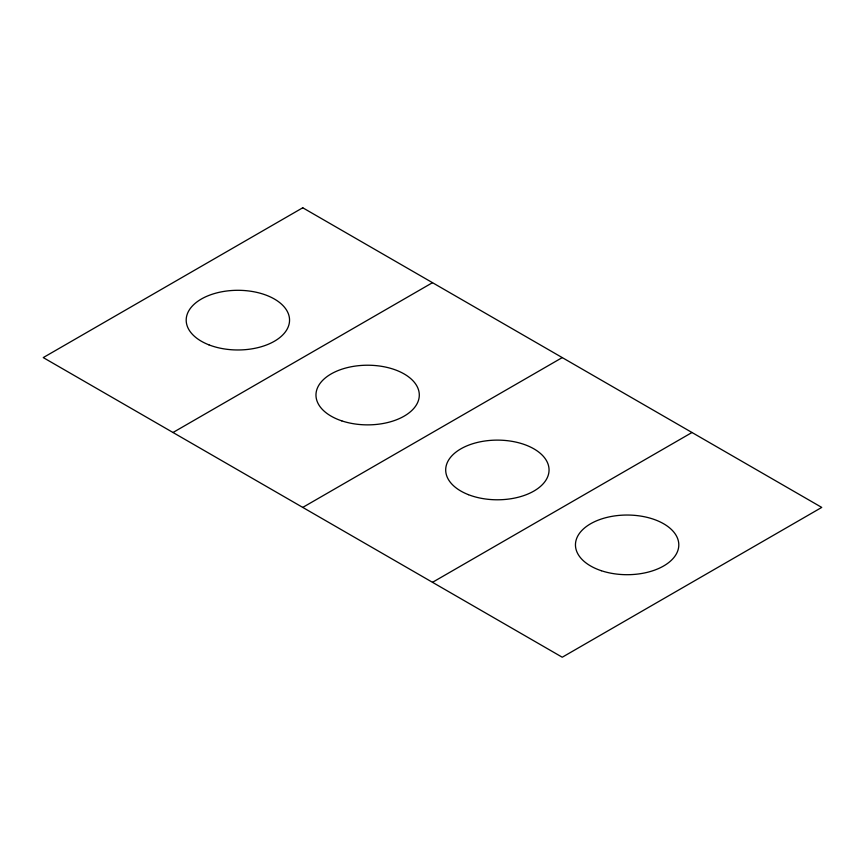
<?xml version="1.0" encoding="UTF-8"?>
<svg xmlns="http://www.w3.org/2000/svg" width="865" height="865" viewBox="0 0 865 865"><rect width="100%" height="100%" fill="white"/><g stroke="black" fill="none" stroke-linecap="round" stroke-linejoin="round"><path stroke-width="1.3" d="M173 432.5L432.5 282.682M302.75 507.409L562.25 357.591M432.5 582.318L692 432.5M302.75 207.773L43.25 357.591L562.25 657.227L821.75 507.409L302.75 207.773M601.294 570.705A51.673 29.832 0 0 0 678.798 544.864A51.673 29.832 0 0 0 601.294 519.032A51.673 29.832 0 0 0 601.294 570.705M468.408 494.661A51.673 29.832 0 0 0 548.918 472.085A51.673 29.832 0 0 0 474.799 443.118A51.673 29.832 0 0 0 468.408 494.661M341.794 420.877A51.673 29.832 0 0 0 419.298 395.046A51.673 29.832 0 0 0 341.794 369.214A51.673 29.832 0 0 0 341.794 420.877M208.908 344.843A51.673 29.832 0 0 0 289.418 322.267A51.673 29.832 0 0 0 215.299 293.3A51.673 29.832 0 0 0 208.908 344.843"/></g></svg>
